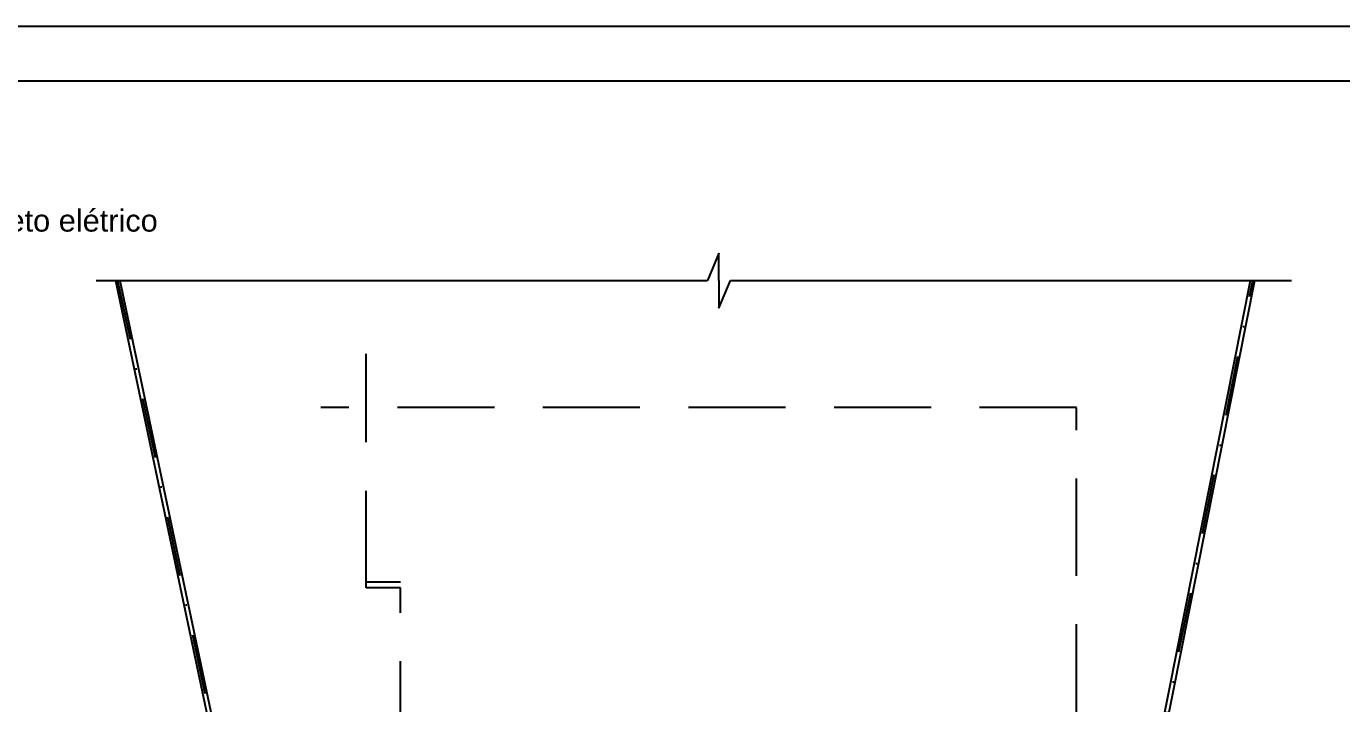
# Model space of a CAD drawing. Header units: millimetres. Extents: x 2775 to 3964, y 1473 to 2314.
# Drawn here: x 3055.9 to 3296.9, y 2190.4 to 2314.3 of the extents above; entities that cross this region are included whole.
import ezdxf

# ---------------------------------------------------------------- set-up
doc = ezdxf.new("R2010")
doc.units = ezdxf.units.MM
doc.linetypes.add('DASHDOT', pattern=[1, 0.5, -0.25, 0, -0.25])
doc.linetypes.add('DASHEDX2', pattern=[38.1, 25.4, -12.7])
doc.layers.add('01', color=254, linetype='Continuous')
doc.layers.add('02', color=7, linetype='Continuous')
doc.layers.add('EJEL05130C', color=130, linetype='Continuous', lineweight=30)
doc.layers.add('EJELFORMATO', color=170, linetype='Continuous', lineweight=25)
doc.styles.get("Standard").update_dxf_attribs({"font": 'arial.ttf'})

msp = doc.modelspace()

# ---------------------------------------------------------------- linework, layer by layer
at = {"layer": '01', "linetype": 'DASHDOT', "ltscale": 22}
for p, q in [((3072.67, 2267.81), (3119.33, 2047.38)), ((3236.97, 2048.1), (3280.65, 2267.81))]:
    msp.add_line(p, q, dxfattribs=at)
at = {"layer": '02', "ltscale": 5}
for p, q in [((3182.85, 2272.84), (3180.74, 2267.81)), ((3182.85, 2267.81), (3182.85, 2272.84)), ((3072.28, 2267.81), (3118.94, 2047.29)), ((3073.07, 2267.81), (3119.71, 2047.46)), ((3182.85, 2267.81), (3182.85, 2262.77)), ((3182.85, 2262.77), (3184.97, 2267.81)), ((3236.59, 2048.18), (3280.25, 2267.81)), ((3237.35, 2048.02), (3281.04, 2267.81))]:
    msp.add_line(p, q, dxfattribs=at)
at = {"layer": '02', "linetype": 'DASHEDX2', "ltscale": 0.7}
for p, q in [((3118.22, 2211.53), (3118.22, 2254.38)), ((3248.39, 2244.58), (3109.91, 2244.58)), ((3248.39, 2187.1), (3248.39, 2244.58)), ((3124.5, 2212.58), (3118.22, 2212.58)), ((3124.5, 2211.53), (3118.22, 2211.53)), ((3124.5, 2153.66), (3124.5, 2211.53))]:
    msp.add_line(p, q, dxfattribs=at)
at = {"layer": '02', "ltscale": 5}
for points in [[(3068.75, 2267.81), (3180.74, 2267.81)], [(3184.97, 2267.81), (3287.75, 2267.81)]]:
    msp.add_lwpolyline(points, dxfattribs=at)
at = {"layer": 'EJELFORMATO', "color": 7}
msp.add_lwpolyline([(2774.95, 1473.33), (3963.95, 1473.33), (3963.95, 2314.33), (2774.95, 2314.33)], close=True, dxfattribs=at)
at = {"layer": 'EJELFORMATO'}
msp.add_lwpolyline([(3953.95, 1483.33), (2799.95, 1483.33), (2799.95, 2304.33), (3953.95, 2304.33)], close=True, dxfattribs=at)

# ---------------------------------------------------------------- texts
at = {"layer": 'EJEL05130C', "ltscale": 5, "insert": (3042.49, 2280.79), "char_height": 4.0296, "attachment_point": 1}
msp.add_mtext_dynamic_manual_height_columns('Projeto elétrico', width=42.0365, gutter_width=20.15, heights=[0], dxfattribs=at)

doc.saveas('drawing.dxf')
